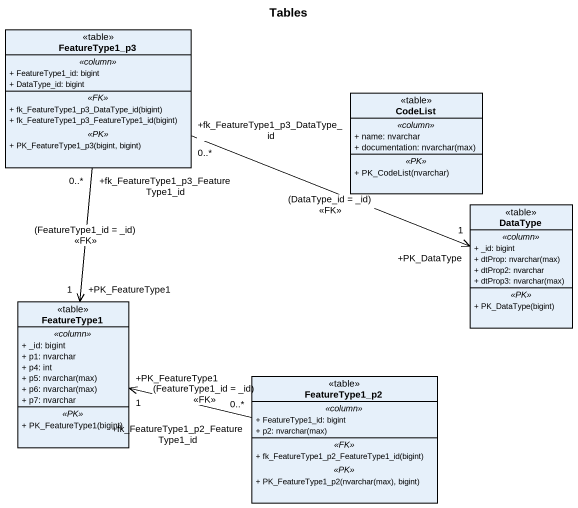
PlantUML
@startuml
title Tables
hide circle
hide empty members
skinparam classAttributeIconSize 0
class FeatureType1_p3 <<table>> {
  .. <<column>> ..
  + FeatureType1_id: bigint
  + DataType_id: bigint
  .. <<FK>> ..
  + fk_FeatureType1_p3_DataType_id(bigint)
  + fk_FeatureType1_p3_FeatureType1_id(bigint)
  .. <<PK>> ..
  + PK_FeatureType1_p3(bigint, bigint)
}
class CodeList <<table>> {
  .. <<column>> ..
  + name: nvarchar
  {field} + documentation: nvarchar(max)
  .. <<PK>> ..
  + PK_CodeList(nvarchar)
}
class DataType <<table>> {
  .. <<column>> ..
  + _id: bigint
  {field} + dtProp: nvarchar(max)
  + dtProp2: nvarchar
  {field} + dtProp3: nvarchar(max)
  .. <<PK>> ..
  + PK_DataType(bigint)
}
class FeatureType1 <<table>> {
  .. <<column>> ..
  + _id: bigint
  + p1: nvarchar
  + p4: int
  {field} + p5: nvarchar(max)
  {field} + p6: nvarchar(max)
  + p7: nvarchar
  .. <<PK>> ..
  + PK_FeatureType1(bigint)
}
class FeatureType1_p2 <<table>> {
  .. <<column>> ..
  + FeatureType1_id: bigint
  {field} + p2: nvarchar(max)
  .. <<FK>> ..
  + fk_FeatureType1_p2_FeatureType1_id(bigint)
  .. <<PK>> ..
  + PK_FeatureType1_p2(nvarchar(max), bigint)
}
FeatureType1_p3 "+fk_FeatureType1_p3_DataType_id\n0..*" -right-> "+PK_DataType\n1" DataType : (DataType_id = _id)\n<<FK>>
FeatureType1_p3 "+fk_FeatureType1_p3_FeatureType1_id\n0..*" --> "+PK_FeatureType1\n1" FeatureType1 : (FeatureType1_id = _id)\n<<FK>>
FeatureType1_p2 "+fk_FeatureType1_p2_FeatureType1_id\n0..*" -left-> "+PK_FeatureType1\n1" FeatureType1 : (FeatureType1_id = _id)\n<<FK>>
@enduml
